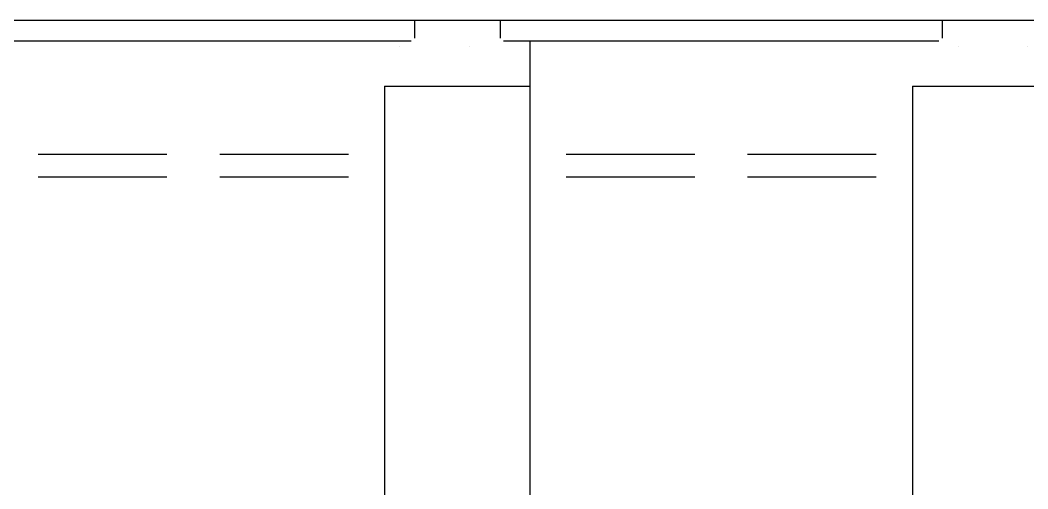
# Model space of a CAD drawing. Extents: x -84241 to 2571207, y -257021 to 1687411.
# Drawn here: x 37441.5 to 37594.2, y -11933.4 to -11862.4 of the extents above; entities that cross this region are included whole.
import ezdxf

# ---------------------------------------------------------------- set-up
doc = ezdxf.new("R2010")
doc.units = 0
doc.header["$LTSCALE"] = 1000
doc.layers.get('0').update_dxf_attribs({"linetype": 'CONTINUOUS'})
doc.layers.add('W-WSUP-EQPM', color=40, linetype='CONTINUOUS')

# ---------------------------------------------------------------- blocks, each defined once
blk = doc.blocks.new('*U359')
at = {"color": 8, "linetype": 'Continuous'}
for p, q in [((1468676.34, 3476965.33), (1469895.34, 3476965.33)), ((1469099.84, 3476965.33), (1469099.84, 3476962.63)), ((1469112.84, 3476965.33), (1469112.84, 3476962.63)), ((1469179.84, 3476965.33), (1469179.84, 3476962.63)), ((1469066.34, 3476962.13), (1469033.34, 3476962.13)), ((1469099.34, 3476962.13), (1469066.34, 3476962.13)), ((1469097.64, 3476961.36), (1469097.64, 3476961.36)), ((1469097.64, 3476961.36), (1469097.64, 3476961.36)), ((1469097.64, 3476961.36), (1469097.64, 3476961.36)), ((1469097.64, 3476961.36), (1469097.64, 3476961.36)), ((1469097.64, 3476961.36), (1469097.64, 3476961.36)), ((1469097.64, 3476961.36), (1469097.64, 3476961.36)), ((1469097.64, 3476961.36), (1469097.64, 3476961.36)), ((1469097.64, 3476961.36), (1469097.64, 3476961.36)), ((1469097.64, 3476961.36), (1469097.64, 3476961.36)), ((1469097.64, 3476961.36), (1469097.64, 3476961.36)), ((1469097.64, 3476961.36), (1469097.64, 3476961.36)), ((1469097.64, 3476961.36), (1469097.64, 3476961.36)), ((1469097.64, 3476961.36), (1469097.64, 3476961.36)), ((1469097.64, 3476961.36), (1469097.64, 3476961.36)), ((1469097.64, 3476961.36), (1469097.64, 3476961.36)), ((1469097.64, 3476961.36), (1469097.64, 3476961.36)), ((1469097.64, 3476961.36), (1469097.64, 3476961.36)), ((1469097.64, 3476961.36), (1469097.64, 3476961.36)), ((1469097.64, 3476961.36), (1469097.64, 3476961.36)), ((1469097.64, 3476961.36), (1469097.64, 3476961.36)), ((1469097.64, 3476961.36), (1469097.64, 3476961.36)), ((1469097.64, 3476961.36), (1469097.64, 3476961.36)), ((1469097.64, 3476961.36), (1469097.64, 3476961.36)), ((1469097.64, 3476961.36), (1469097.64, 3476961.36)), ((1469097.64, 3476961.36), (1469097.64, 3476961.36)), ((1469097.64, 3476961.36), (1469097.64, 3476961.36)), ((1469097.64, 3476961.36), (1469097.64, 3476961.36)), ((1469097.64, 3476961.36), (1469097.64, 3476961.36)), ((1469097.64, 3476961.36), (1469097.64, 3476961.36)), ((1469097.64, 3476961.36), (1469097.64, 3476961.36)), ((1469097.64, 3476961.36), (1469097.64, 3476961.36)), ((1469097.64, 3476961.36), (1469097.64, 3476961.36)), ((1469097.64, 3476961.36), (1469097.64, 3476961.36)), ((1469097.64, 3476961.36), (1469097.64, 3476961.36)), ((1469097.64, 3476961.36), (1469097.64, 3476961.36)), ((1469097.64, 3476961.36), (1469097.64, 3476961.36)), ((1469097.64, 3476961.36), (1469097.64, 3476961.36)), ((1469097.64, 3476961.36), (1469097.64, 3476961.36)), ((1469097.64, 3476961.36), (1469097.64, 3476961.36)), ((1469097.64, 3476961.36), (1469097.64, 3476961.36)), ((1469097.64, 3476961.36), (1469097.64, 3476961.36)), ((1469097.64, 3476961.36), (1469097.64, 3476961.36)), ((1469097.64, 3476961.36), (1469097.64, 3476961.36)), ((1469097.64, 3476961.36), (1469097.64, 3476961.36)), ((1469097.64, 3476961.36), (1469097.64, 3476961.36)), ((1469097.64, 3476961.36), (1469097.64, 3476961.36)), ((1469097.64, 3476961.36), (1469097.64, 3476961.36)), ((1469097.64, 3476961.36), (1469097.64, 3476961.36)), ((1469097.64, 3476961.36), (1469097.64, 3476961.36)), ((1469097.64, 3476961.36), (1469097.64, 3476961.36)), ((1469097.64, 3476961.36), (1469097.64, 3476961.36)), ((1469097.64, 3476961.36), (1469097.64, 3476961.36)), ((1469097.64, 3476961.36), (1469097.64, 3476961.36)), ((1469097.64, 3476961.36), (1469097.64, 3476961.36)), ((1469097.64, 3476961.36), (1469097.64, 3476961.36)), ((1469097.64, 3476961.36), (1469097.64, 3476961.36)), ((1469097.64, 3476961.36), (1469097.64, 3476961.36)), ((1469097.64, 3476961.36), (1469097.64, 3476961.36)), ((1469097.64, 3476961.36), (1469097.64, 3476961.36)), ((1469097.64, 3476961.36), (1469097.64, 3476961.36)), ((1469097.64, 3476961.36), (1469097.64, 3476961.36)), ((1469097.64, 3476961.36), (1469097.64, 3476961.36)), ((1469097.64, 3476961.36), (1469097.64, 3476961.36)), ((1469097.64, 3476961.36), (1469097.64, 3476961.36)), ((1469097.64, 3476961.36), (1469097.64, 3476961.36)), ((1469097.64, 3476961.36), (1469097.64, 3476961.36)), ((1469097.64, 3476961.36), (1469097.64, 3476961.36)), ((1469097.64, 3476961.36), (1469097.64, 3476961.36)), ((1469097.64, 3476961.36), (1469097.64, 3476961.36)), ((1469097.64, 3476961.36), (1469097.64, 3476961.36)), ((1469097.64, 3476961.36), (1469097.64, 3476961.36)), ((1469097.64, 3476961.36), (1469097.64, 3476961.36)), ((1469097.64, 3476961.36), (1469097.64, 3476961.36)), ((1469097.64, 3476961.36), (1469097.64, 3476961.36)), ((1469097.64, 3476961.36), (1469097.64, 3476961.36)), ((1469097.64, 3476961.36), (1469097.64, 3476961.36)), ((1469097.64, 3476961.36), (1469097.64, 3476961.36)), ((1469097.64, 3476961.36), (1469097.64, 3476961.36)), ((1469097.64, 3476961.36), (1469097.64, 3476961.36)), ((1469097.64, 3476961.36), (1469097.64, 3476961.36)), ((1469097.64, 3476961.36), (1469097.64, 3476961.36)), ((1469097.64, 3476961.36), (1469097.64, 3476961.36)), ((1469097.64, 3476961.36), (1469097.64, 3476961.36)), ((1469097.64, 3476961.36), (1469097.64, 3476961.36)), ((1469097.64, 3476961.36), (1469097.64, 3476961.36)), ((1469097.64, 3476961.36), (1469097.64, 3476961.36)), ((1469097.64, 3476961.36), (1469097.64, 3476961.36)), ((1469097.64, 3476961.36), (1469097.64, 3476961.36)), ((1469097.64, 3476961.36), (1469097.64, 3476961.36)), ((1469097.64, 3476961.36), (1469097.64, 3476961.36)), ((1469097.64, 3476961.36), (1469097.64, 3476961.36)), ((1469097.64, 3476961.36), (1469097.64, 3476961.36)), ((1469097.64, 3476961.36), (1469097.64, 3476961.36)), ((1469097.64, 3476961.36), (1469097.64, 3476961.36)), ((1469097.64, 3476961.36), (1469097.64, 3476961.36)), ((1469097.64, 3476961.36), (1469097.64, 3476961.36)), ((1469097.64, 3476961.36), (1469097.64, 3476961.36)), ((1469097.64, 3476961.36), (1469097.64, 3476961.36)), ((1469097.64, 3476961.36), (1469097.64, 3476961.36)), ((1469097.64, 3476961.36), (1469097.64, 3476961.36)), ((1469097.64, 3476961.36), (1469097.64, 3476961.36)), ((1469097.64, 3476961.36), (1469097.64, 3476961.36)), ((1469097.64, 3476961.36), (1469097.64, 3476961.36)), ((1469097.64, 3476961.36), (1469097.64, 3476961.36)), ((1469097.64, 3476961.36), (1469097.64, 3476961.36)), ((1469097.64, 3476961.36), (1469097.64, 3476961.36)), ((1469097.64, 3476961.36), (1469097.64, 3476961.36)), ((1469097.64, 3476961.36), (1469097.64, 3476961.36)), ((1469097.64, 3476961.36), (1469097.64, 3476961.36)), ((1469097.64, 3476961.36), (1469097.64, 3476961.36)), ((1469097.64, 3476961.36), (1469097.64, 3476961.36)), ((1469097.64, 3476961.36), (1469097.64, 3476961.36)), ((1469097.64, 3476961.36), (1469097.64, 3476961.36)), ((1469097.64, 3476961.36), (1469097.64, 3476961.36)), ((1469097.64, 3476961.36), (1469097.64, 3476961.36)), ((1469097.64, 3476961.36), (1469097.64, 3476961.36)), ((1469097.64, 3476961.36), (1469097.64, 3476961.36)), ((1469097.64, 3476961.36), (1469097.64, 3476961.36)), ((1469097.64, 3476961.36), (1469097.64, 3476961.36)), ((1469097.64, 3476961.36), (1469097.64, 3476961.36)), ((1469097.64, 3476961.36), (1469097.64, 3476961.36)), ((1469097.64, 3476961.36), (1469097.64, 3476961.36)), ((1469097.64, 3476961.36), (1469097.64, 3476961.36)), ((1469097.64, 3476961.36), (1469097.64, 3476961.36)), ((1469097.64, 3476961.36), (1469097.64, 3476961.36)), ((1469097.64, 3476961.36), (1469097.64, 3476961.36)), ((1469097.64, 3476961.36), (1469097.64, 3476961.36)), ((1469097.64, 3476961.36), (1469097.64, 3476961.36)), ((1469108.22, 3476961.36), (1469108.22, 3476961.36)), ((1469108.22, 3476961.36), (1469108.22, 3476961.36)), ((1469108.22, 3476961.36), (1469108.22, 3476961.36)), ((1469108.22, 3476961.36), (1469108.22, 3476961.36)), ((1469108.22, 3476961.36), (1469108.22, 3476961.36)), ((1469108.22, 3476961.36), (1469108.22, 3476961.36)), ((1469108.22, 3476961.36), (1469108.22, 3476961.36)), ((1469108.22, 3476961.36), (1469108.22, 3476961.36)), ((1469108.22, 3476961.36), (1469108.22, 3476961.36)), ((1469108.22, 3476961.36), (1469108.22, 3476961.36)), ((1469108.22, 3476961.36), (1469108.22, 3476961.36)), ((1469108.22, 3476961.36), (1469108.22, 3476961.36)), ((1469108.22, 3476961.36), (1469108.22, 3476961.36)), ((1469108.22, 3476961.36), (1469108.22, 3476961.36)), ((1469108.22, 3476961.36), (1469108.22, 3476961.36)), ((1469108.22, 3476961.36), (1469108.22, 3476961.36)), ((1469108.22, 3476961.36), (1469108.22, 3476961.36)), ((1469108.22, 3476961.36), (1469108.22, 3476961.36)), ((1469108.22, 3476961.36), (1469108.22, 3476961.36)), ((1469108.22, 3476961.36), (1469108.22, 3476961.36)), ((1469108.22, 3476961.36), (1469108.22, 3476961.36)), ((1469108.22, 3476961.36), (1469108.22, 3476961.36)), ((1469108.22, 3476961.36), (1469108.22, 3476961.36)), ((1469108.22, 3476961.36), (1469108.22, 3476961.36)), ((1469108.22, 3476961.36), (1469108.22, 3476961.36)), ((1469108.22, 3476961.36), (1469108.22, 3476961.36)), ((1469108.22, 3476961.36), (1469108.22, 3476961.36)), ((1469108.22, 3476961.36), (1469108.22, 3476961.36)), ((1469108.22, 3476961.36), (1469108.22, 3476961.36)), ((1469108.22, 3476961.36), (1469108.22, 3476961.36)), ((1469108.22, 3476961.36), (1469108.22, 3476961.36)), ((1469108.22, 3476961.36), (1469108.22, 3476961.36)), ((1469108.22, 3476961.36), (1469108.22, 3476961.36)), ((1469108.22, 3476961.36), (1469108.22, 3476961.36)), ((1469108.22, 3476961.36), (1469108.22, 3476961.36)), ((1469108.22, 3476961.36), (1469108.22, 3476961.36)), ((1469108.22, 3476961.36), (1469108.22, 3476961.36)), ((1469108.22, 3476961.36), (1469108.22, 3476961.36)), ((1469108.22, 3476961.36), (1469108.22, 3476961.36)), ((1469108.22, 3476961.36), (1469108.22, 3476961.36)), ((1469108.22, 3476961.36), (1469108.22, 3476961.36)), ((1469108.22, 3476961.36), (1469108.22, 3476961.36)), ((1469108.22, 3476961.36), (1469108.22, 3476961.36)), ((1469108.22, 3476961.36), (1469108.22, 3476961.36)), ((1469108.22, 3476961.36), (1469108.22, 3476961.36)), ((1469108.22, 3476961.36), (1469108.22, 3476961.36)), ((1469108.22, 3476961.36), (1469108.22, 3476961.36)), ((1469108.22, 3476961.36), (1469108.22, 3476961.36)), ((1469108.22, 3476961.36), (1469108.22, 3476961.36)), ((1469108.22, 3476961.36), (1469108.22, 3476961.36)), ((1469108.22, 3476961.36), (1469108.22, 3476961.36)), ((1469108.22, 3476961.36), (1469108.22, 3476961.36)), ((1469108.22, 3476961.36), (1469108.22, 3476961.36)), ((1469108.22, 3476961.36), (1469108.22, 3476961.36)), ((1469108.22, 3476961.36), (1469108.22, 3476961.36)), ((1469108.22, 3476961.36), (1469108.22, 3476961.36)), ((1469108.22, 3476961.36), (1469108.22, 3476961.36)), ((1469108.22, 3476961.36), (1469108.22, 3476961.36)), ((1469108.22, 3476961.36), (1469108.22, 3476961.36)), ((1469108.22, 3476961.36), (1469108.22, 3476961.36)), ((1469108.22, 3476961.36), (1469108.22, 3476961.36)), ((1469108.22, 3476961.36), (1469108.22, 3476961.36)), ((1469108.22, 3476961.36), (1469108.22, 3476961.36)), ((1469108.22, 3476961.36), (1469108.22, 3476961.36)), ((1469108.22, 3476961.36), (1469108.22, 3476961.36)), ((1469108.22, 3476961.36), (1469108.22, 3476961.36)), ((1469108.22, 3476961.36), (1469108.22, 3476961.36)), ((1469108.22, 3476961.36), (1469108.22, 3476961.36)), ((1469108.22, 3476961.36), (1469108.22, 3476961.36)), ((1469108.22, 3476961.36), (1469108.22, 3476961.36)), ((1469108.22, 3476961.36), (1469108.22, 3476961.36)), ((1469108.22, 3476961.36), (1469108.22, 3476961.36)), ((1469108.22, 3476961.36), (1469108.22, 3476961.36)), ((1469108.22, 3476961.36), (1469108.22, 3476961.36)), ((1469108.22, 3476961.36), (1469108.22, 3476961.36)), ((1469108.22, 3476961.36), (1469108.22, 3476961.36)), ((1469108.22, 3476961.36), (1469108.22, 3476961.36)), ((1469108.22, 3476961.36), (1469108.22, 3476961.36)), ((1469108.22, 3476961.36), (1469108.22, 3476961.36)), ((1469108.22, 3476961.36), (1469108.22, 3476961.36)), ((1469108.22, 3476961.36), (1469108.22, 3476961.36)), ((1469108.22, 3476961.36), (1469108.22, 3476961.36)), ((1469108.22, 3476961.36), (1469108.22, 3476961.36)), ((1469108.22, 3476961.36), (1469108.22, 3476961.36)), ((1469108.22, 3476961.36), (1469108.22, 3476961.36)), ((1469108.22, 3476961.36), (1469108.22, 3476961.36)), ((1469108.22, 3476961.36), (1469108.22, 3476961.36)), ((1469108.22, 3476961.36), (1469108.22, 3476961.36)), ((1469108.22, 3476961.36), (1469108.22, 3476961.36)), ((1469108.22, 3476961.36), (1469108.22, 3476961.36)), ((1469108.22, 3476961.36), (1469108.22, 3476961.36)), ((1469108.22, 3476961.36), (1469108.22, 3476961.36)), ((1469108.22, 3476961.36), (1469108.22, 3476961.36)), ((1469108.22, 3476961.36), (1469108.22, 3476961.36)), ((1469108.22, 3476961.36), (1469108.22, 3476961.36)), ((1469108.22, 3476961.36), (1469108.22, 3476961.36)), ((1469108.22, 3476961.36), (1469108.22, 3476961.36)), ((1469108.22, 3476961.36), (1469108.22, 3476961.36)), ((1469108.22, 3476961.36), (1469108.22, 3476961.36)), ((1469108.22, 3476961.36), (1469108.22, 3476961.36)), ((1469108.22, 3476961.36), (1469108.22, 3476961.36)), ((1469108.22, 3476961.36), (1469108.22, 3476961.36)), ((1469108.22, 3476961.36), (1469108.22, 3476961.36)), ((1469108.22, 3476961.36), (1469108.22, 3476961.36)), ((1469108.22, 3476961.36), (1469108.22, 3476961.36)), ((1469108.22, 3476961.36), (1469108.22, 3476961.36)), ((1469108.22, 3476961.36), (1469108.22, 3476961.36)), ((1469108.22, 3476961.36), (1469108.22, 3476961.36)), ((1469108.22, 3476961.36), (1469108.22, 3476961.36)), ((1469108.22, 3476961.36), (1469108.22, 3476961.36)), ((1469108.22, 3476961.36), (1469108.22, 3476961.36)), ((1469108.22, 3476961.36), (1469108.22, 3476961.36)), ((1469108.22, 3476961.36), (1469108.22, 3476961.36)), ((1469108.22, 3476961.36), (1469108.22, 3476961.36)), ((1469108.22, 3476961.36), (1469108.22, 3476961.36)), ((1469108.22, 3476961.36), (1469108.22, 3476961.36)), ((1469108.22, 3476961.36), (1469108.22, 3476961.36)), ((1469108.22, 3476961.36), (1469108.22, 3476961.36)), ((1469108.22, 3476961.36), (1469108.22, 3476961.36)), ((1469108.22, 3476961.36), (1469108.22, 3476961.36)), ((1469108.22, 3476961.36), (1469108.22, 3476961.36)), ((1469108.22, 3476961.36), (1469108.22, 3476961.36)), ((1469108.22, 3476961.36), (1469108.22, 3476961.36)), ((1469108.22, 3476961.36), (1469108.22, 3476961.36)), ((1469108.22, 3476961.36), (1469108.22, 3476961.36)), ((1469108.22, 3476961.36), (1469108.22, 3476961.36)), ((1469108.22, 3476961.36), (1469108.22, 3476961.36)), ((1469108.22, 3476961.36), (1469108.22, 3476961.36)), ((1469146.34, 3476962.13), (1469113.34, 3476962.13)), ((1469117.34, 3476962.13), (1469117.34, 3475194.49)), ((1469179.34, 3476962.13), (1469146.34, 3476962.13)), ((1469182.25, 3476961.36), (1469182.25, 3476961.36)), ((1469182.25, 3476961.36), (1469182.25, 3476961.36)), ((1469182.25, 3476961.36), (1469182.25, 3476961.36)), ((1469182.25, 3476961.36), (1469182.25, 3476961.36)), ((1469182.25, 3476961.36), (1469182.25, 3476961.36)), ((1469182.25, 3476961.36), (1469182.25, 3476961.36)), ((1469182.25, 3476961.36), (1469182.25, 3476961.36)), ((1469182.25, 3476961.36), (1469182.25, 3476961.36)), ((1469182.25, 3476961.36), (1469182.25, 3476961.36)), ((1469182.25, 3476961.36), (1469182.25, 3476961.36)), ((1469182.25, 3476961.36), (1469182.25, 3476961.36)), ((1469182.25, 3476961.36), (1469182.25, 3476961.36)), ((1469182.25, 3476961.36), (1469182.25, 3476961.36)), ((1469182.25, 3476961.36), (1469182.25, 3476961.36)), ((1469182.25, 3476961.36), (1469182.25, 3476961.36)), ((1469182.25, 3476961.36), (1469182.25, 3476961.36)), ((1469182.25, 3476961.36), (1469182.25, 3476961.36)), ((1469182.25, 3476961.36), (1469182.25, 3476961.36)), ((1469182.25, 3476961.36), (1469182.25, 3476961.36)), ((1469182.25, 3476961.36), (1469182.25, 3476961.36)), ((1469182.25, 3476961.36), (1469182.25, 3476961.36)), ((1469182.25, 3476961.36), (1469182.25, 3476961.36)), ((1469182.25, 3476961.36), (1469182.25, 3476961.36)), ((1469182.25, 3476961.36), (1469182.25, 3476961.36)), ((1469182.25, 3476961.36), (1469182.25, 3476961.36)), ((1469182.25, 3476961.36), (1469182.25, 3476961.36)), ((1469182.25, 3476961.36), (1469182.25, 3476961.36)), ((1469182.25, 3476961.36), (1469182.25, 3476961.36)), ((1469182.25, 3476961.36), (1469182.25, 3476961.36)), ((1469182.25, 3476961.36), (1469182.25, 3476961.36)), ((1469182.25, 3476961.36), (1469182.25, 3476961.36)), ((1469182.25, 3476961.36), (1469182.25, 3476961.36)), ((1469182.25, 3476961.36), (1469182.25, 3476961.36)), ((1469182.25, 3476961.36), (1469182.25, 3476961.36)), ((1469182.25, 3476961.36), (1469182.25, 3476961.36)), ((1469182.25, 3476961.36), (1469182.25, 3476961.36)), ((1469182.25, 3476961.36), (1469182.25, 3476961.36)), ((1469182.25, 3476961.36), (1469182.25, 3476961.36)), ((1469182.25, 3476961.36), (1469182.25, 3476961.36)), ((1469182.25, 3476961.36), (1469182.25, 3476961.36)), ((1469182.25, 3476961.36), (1469182.25, 3476961.36)), ((1469182.25, 3476961.36), (1469182.25, 3476961.36)), ((1469182.25, 3476961.36), (1469182.25, 3476961.36)), ((1469182.25, 3476961.36), (1469182.25, 3476961.36)), ((1469182.25, 3476961.36), (1469182.25, 3476961.36)), ((1469182.25, 3476961.36), (1469182.25, 3476961.36)), ((1469182.25, 3476961.36), (1469182.25, 3476961.36)), ((1469182.25, 3476961.36), (1469182.25, 3476961.36)), ((1469182.25, 3476961.36), (1469182.25, 3476961.36)), ((1469182.25, 3476961.36), (1469182.25, 3476961.36)), ((1469182.25, 3476961.36), (1469182.25, 3476961.36)), ((1469182.25, 3476961.36), (1469182.25, 3476961.36)), ((1469182.25, 3476961.36), (1469182.25, 3476961.36)), ((1469182.25, 3476961.36), (1469182.25, 3476961.36)), ((1469182.25, 3476961.36), (1469182.25, 3476961.36)), ((1469182.25, 3476961.36), (1469182.25, 3476961.36)), ((1469182.25, 3476961.36), (1469182.25, 3476961.36)), ((1469182.25, 3476961.36), (1469182.25, 3476961.36)), ((1469182.25, 3476961.36), (1469182.25, 3476961.36)), ((1469182.25, 3476961.36), (1469182.25, 3476961.36)), ((1469182.25, 3476961.36), (1469182.25, 3476961.36)), ((1469182.25, 3476961.36), (1469182.25, 3476961.36)), ((1469182.25, 3476961.36), (1469182.25, 3476961.36)), ((1469182.25, 3476961.36), (1469182.25, 3476961.36)), ((1469182.25, 3476961.36), (1469182.25, 3476961.36)), ((1469182.25, 3476961.36), (1469182.25, 3476961.36)), ((1469182.25, 3476961.36), (1469182.25, 3476961.36)), ((1469182.25, 3476961.36), (1469182.25, 3476961.36)), ((1469182.25, 3476961.36), (1469182.25, 3476961.36)), ((1469182.25, 3476961.36), (1469182.25, 3476961.36)), ((1469182.25, 3476961.36), (1469182.25, 3476961.36)), ((1469182.25, 3476961.36), (1469182.25, 3476961.36)), ((1469182.25, 3476961.36), (1469182.25, 3476961.36)), ((1469182.25, 3476961.36), (1469182.25, 3476961.36)), ((1469182.25, 3476961.36), (1469182.25, 3476961.36)), ((1469182.25, 3476961.36), (1469182.25, 3476961.36)), ((1469182.25, 3476961.36), (1469182.25, 3476961.36)), ((1469182.25, 3476961.36), (1469182.25, 3476961.36)), ((1469182.25, 3476961.36), (1469182.25, 3476961.36)), ((1469182.25, 3476961.36), (1469182.25, 3476961.36)), ((1469182.25, 3476961.36), (1469182.25, 3476961.36)), ((1469182.25, 3476961.36), (1469182.25, 3476961.36)), ((1469182.25, 3476961.36), (1469182.25, 3476961.36)), ((1469182.25, 3476961.36), (1469182.25, 3476961.36)), ((1469182.25, 3476961.36), (1469182.25, 3476961.36)), ((1469182.25, 3476961.36), (1469182.25, 3476961.36)), ((1469182.25, 3476961.36), (1469182.25, 3476961.36)), ((1469182.25, 3476961.36), (1469182.25, 3476961.36)), ((1469182.25, 3476961.36), (1469182.25, 3476961.36)), ((1469182.25, 3476961.36), (1469182.25, 3476961.36)), ((1469182.25, 3476961.36), (1469182.25, 3476961.36)), ((1469182.25, 3476961.36), (1469182.25, 3476961.36)), ((1469182.25, 3476961.36), (1469182.25, 3476961.36)), ((1469182.25, 3476961.36), (1469182.25, 3476961.36)), ((1469182.25, 3476961.36), (1469182.25, 3476961.36)), ((1469182.25, 3476961.36), (1469182.25, 3476961.36)), ((1469182.25, 3476961.36), (1469182.25, 3476961.36)), ((1469182.25, 3476961.36), (1469182.25, 3476961.36)), ((1469182.25, 3476961.36), (1469182.25, 3476961.36)), ((1469182.25, 3476961.36), (1469182.25, 3476961.36)), ((1469182.25, 3476961.36), (1469182.25, 3476961.36)), ((1469182.25, 3476961.36), (1469182.25, 3476961.36)), ((1469182.25, 3476961.36), (1469182.25, 3476961.36)), ((1469182.25, 3476961.36), (1469182.25, 3476961.36)), ((1469182.25, 3476961.36), (1469182.25, 3476961.36)), ((1469182.25, 3476961.36), (1469182.25, 3476961.36)), ((1469182.25, 3476961.36), (1469182.25, 3476961.36)), ((1469182.25, 3476961.36), (1469182.25, 3476961.36)), ((1469182.25, 3476961.36), (1469182.25, 3476961.36)), ((1469182.25, 3476961.36), (1469182.25, 3476961.36)), ((1469182.25, 3476961.36), (1469182.25, 3476961.36)), ((1469182.25, 3476961.36), (1469182.25, 3476961.36)), ((1469182.25, 3476961.36), (1469182.25, 3476961.36)), ((1469182.25, 3476961.36), (1469182.25, 3476961.36)), ((1469182.25, 3476961.36), (1469182.25, 3476961.36)), ((1469182.25, 3476961.36), (1469182.25, 3476961.36)), ((1469182.25, 3476961.36), (1469182.25, 3476961.36)), ((1469182.25, 3476961.36), (1469182.25, 3476961.36)), ((1469182.25, 3476961.36), (1469182.25, 3476961.36)), ((1469182.25, 3476961.36), (1469182.25, 3476961.36)), ((1469182.25, 3476961.36), (1469182.25, 3476961.36)), ((1469182.25, 3476961.36), (1469182.25, 3476961.36)), ((1469182.25, 3476961.36), (1469182.25, 3476961.36)), ((1469182.25, 3476961.36), (1469182.25, 3476961.36)), ((1469182.25, 3476961.36), (1469182.25, 3476961.36)), ((1469182.25, 3476961.36), (1469182.25, 3476961.36)), ((1469182.25, 3476961.36), (1469182.25, 3476961.36)), ((1469182.25, 3476961.36), (1469182.25, 3476961.36)), ((1469192.83, 3476961.36), (1469192.83, 3476961.36)), ((1469192.83, 3476961.36), (1469192.83, 3476961.36)), ((1469192.83, 3476961.36), (1469192.83, 3476961.36)), ((1469192.83, 3476961.36), (1469192.83, 3476961.36)), ((1469192.83, 3476961.36), (1469192.83, 3476961.36)), ((1469192.83, 3476961.36), (1469192.83, 3476961.36)), ((1469192.83, 3476961.36), (1469192.83, 3476961.36)), ((1469192.83, 3476961.36), (1469192.83, 3476961.36)), ((1469192.83, 3476961.36), (1469192.83, 3476961.36)), ((1469192.83, 3476961.36), (1469192.83, 3476961.36)), ((1469192.83, 3476961.36), (1469192.83, 3476961.36)), ((1469192.83, 3476961.36), (1469192.83, 3476961.36)), ((1469192.83, 3476961.36), (1469192.83, 3476961.36)), ((1469192.83, 3476961.36), (1469192.83, 3476961.36)), ((1469192.83, 3476961.36), (1469192.83, 3476961.36)), ((1469192.83, 3476961.36), (1469192.83, 3476961.36)), ((1469192.83, 3476961.36), (1469192.83, 3476961.36)), ((1469192.83, 3476961.36), (1469192.83, 3476961.36)), ((1469192.83, 3476961.36), (1469192.83, 3476961.36)), ((1469192.83, 3476961.36), (1469192.83, 3476961.36)), ((1469192.83, 3476961.36), (1469192.83, 3476961.36)), ((1469192.83, 3476961.36), (1469192.83, 3476961.36)), ((1469192.83, 3476961.36), (1469192.83, 3476961.36)), ((1469192.83, 3476961.36), (1469192.83, 3476961.36)), ((1469192.83, 3476961.36), (1469192.83, 3476961.36)), ((1469192.83, 3476961.36), (1469192.83, 3476961.36)), ((1469192.83, 3476961.36), (1469192.83, 3476961.36)), ((1469192.83, 3476961.36), (1469192.83, 3476961.36)), ((1469192.83, 3476961.36), (1469192.83, 3476961.36)), ((1469192.83, 3476961.36), (1469192.83, 3476961.36)), ((1469192.83, 3476961.36), (1469192.83, 3476961.36)), ((1469192.83, 3476961.36), (1469192.83, 3476961.36)), ((1469192.83, 3476961.36), (1469192.83, 3476961.36)), ((1469192.83, 3476961.36), (1469192.83, 3476961.36)), ((1469192.83, 3476961.36), (1469192.83, 3476961.36)), ((1469192.83, 3476961.36), (1469192.83, 3476961.36)), ((1469192.83, 3476961.36), (1469192.83, 3476961.36)), ((1469192.83, 3476961.36), (1469192.83, 3476961.36)), ((1469192.83, 3476961.36), (1469192.83, 3476961.36)), ((1469192.83, 3476961.36), (1469192.83, 3476961.36)), ((1469192.83, 3476961.36), (1469192.83, 3476961.36)), ((1469192.83, 3476961.36), (1469192.83, 3476961.36)), ((1469192.83, 3476961.36), (1469192.83, 3476961.36)), ((1469192.83, 3476961.36), (1469192.83, 3476961.36)), ((1469192.83, 3476961.36), (1469192.83, 3476961.36)), ((1469192.83, 3476961.36), (1469192.83, 3476961.36)), ((1469192.83, 3476961.36), (1469192.83, 3476961.36)), ((1469192.83, 3476961.36), (1469192.83, 3476961.36)), ((1469192.83, 3476961.36), (1469192.83, 3476961.36)), ((1469192.83, 3476961.36), (1469192.83, 3476961.36)), ((1469192.83, 3476961.36), (1469192.83, 3476961.36)), ((1469192.83, 3476961.36), (1469192.83, 3476961.36)), ((1469192.83, 3476961.36), (1469192.83, 3476961.36)), ((1469192.83, 3476961.36), (1469192.83, 3476961.36)), ((1469192.83, 3476961.36), (1469192.83, 3476961.36)), ((1469192.83, 3476961.36), (1469192.83, 3476961.36)), ((1469192.83, 3476961.36), (1469192.83, 3476961.36)), ((1469192.83, 3476961.36), (1469192.83, 3476961.36)), ((1469192.83, 3476961.36), (1469192.83, 3476961.36)), ((1469192.83, 3476961.36), (1469192.83, 3476961.36)), ((1469192.83, 3476961.36), (1469192.83, 3476961.36)), ((1469192.83, 3476961.36), (1469192.83, 3476961.36)), ((1469192.83, 3476961.36), (1469192.83, 3476961.36)), ((1469192.83, 3476961.36), (1469192.83, 3476961.36)), ((1469192.83, 3476961.36), (1469192.83, 3476961.36)), ((1469192.83, 3476961.36), (1469192.83, 3476961.36)), ((1469192.83, 3476961.36), (1469192.83, 3476961.36)), ((1469192.83, 3476961.36), (1469192.83, 3476961.36)), ((1469192.83, 3476961.36), (1469192.83, 3476961.36)), ((1469192.83, 3476961.36), (1469192.83, 3476961.36)), ((1469192.83, 3476961.36), (1469192.83, 3476961.36)), ((1469192.83, 3476961.36), (1469192.83, 3476961.36)), ((1469192.83, 3476961.36), (1469192.83, 3476961.36)), ((1469192.83, 3476961.36), (1469192.83, 3476961.36)), ((1469192.83, 3476961.36), (1469192.83, 3476961.36)), ((1469192.83, 3476961.36), (1469192.83, 3476961.36)), ((1469192.83, 3476961.36), (1469192.83, 3476961.36)), ((1469192.83, 3476961.36), (1469192.83, 3476961.36)), ((1469192.83, 3476961.36), (1469192.83, 3476961.36)), ((1469192.83, 3476961.36), (1469192.83, 3476961.36)), ((1469192.83, 3476961.36), (1469192.83, 3476961.36)), ((1469192.83, 3476961.36), (1469192.83, 3476961.36)), ((1469192.83, 3476961.36), (1469192.83, 3476961.36)), ((1469192.83, 3476961.36), (1469192.83, 3476961.36)), ((1469192.83, 3476961.36), (1469192.83, 3476961.36)), ((1469192.83, 3476961.36), (1469192.83, 3476961.36)), ((1469192.83, 3476961.36), (1469192.83, 3476961.36)), ((1469192.83, 3476961.36), (1469192.83, 3476961.36)), ((1469192.83, 3476961.36), (1469192.83, 3476961.36)), ((1469192.83, 3476961.36), (1469192.83, 3476961.36)), ((1469192.83, 3476961.36), (1469192.83, 3476961.36)), ((1469192.83, 3476961.36), (1469192.83, 3476961.36)), ((1469192.83, 3476961.36), (1469192.83, 3476961.36)), ((1469192.83, 3476961.36), (1469192.83, 3476961.36)), ((1469192.83, 3476961.36), (1469192.83, 3476961.36)), ((1469192.83, 3476961.36), (1469192.83, 3476961.36)), ((1469192.83, 3476961.36), (1469192.83, 3476961.36)), ((1469192.83, 3476961.36), (1469192.83, 3476961.36)), ((1469192.83, 3476961.36), (1469192.83, 3476961.36)), ((1469192.83, 3476961.36), (1469192.83, 3476961.36)), ((1469192.83, 3476961.36), (1469192.83, 3476961.36)), ((1469192.83, 3476961.36), (1469192.83, 3476961.36)), ((1469192.83, 3476961.36), (1469192.83, 3476961.36)), ((1469192.83, 3476961.36), (1469192.83, 3476961.36)), ((1469192.83, 3476961.36), (1469192.83, 3476961.36)), ((1469192.83, 3476961.36), (1469192.83, 3476961.36)), ((1469192.83, 3476961.36), (1469192.83, 3476961.36)), ((1469192.83, 3476961.36), (1469192.83, 3476961.36)), ((1469192.83, 3476961.36), (1469192.83, 3476961.36)), ((1469192.83, 3476961.36), (1469192.83, 3476961.36)), ((1469192.83, 3476961.36), (1469192.83, 3476961.36)), ((1469192.83, 3476961.36), (1469192.83, 3476961.36)), ((1469192.83, 3476961.36), (1469192.83, 3476961.36)), ((1469192.83, 3476961.36), (1469192.83, 3476961.36)), ((1469192.83, 3476961.36), (1469192.83, 3476961.36)), ((1469192.83, 3476961.36), (1469192.83, 3476961.36)), ((1469192.83, 3476961.36), (1469192.83, 3476961.36)), ((1469192.83, 3476961.36), (1469192.83, 3476961.36)), ((1469192.83, 3476961.36), (1469192.83, 3476961.36)), ((1469192.83, 3476961.36), (1469192.83, 3476961.36)), ((1469192.83, 3476961.36), (1469192.83, 3476961.36)), ((1469192.83, 3476961.36), (1469192.83, 3476961.36)), ((1469192.83, 3476961.36), (1469192.83, 3476961.36)), ((1469192.83, 3476961.36), (1469192.83, 3476961.36)), ((1469192.83, 3476961.36), (1469192.83, 3476961.36)), ((1469192.83, 3476961.36), (1469192.83, 3476961.36)), ((1469192.83, 3476961.36), (1469192.83, 3476961.36)), ((1469192.83, 3476961.36), (1469192.83, 3476961.36)), ((1469095.34, 3476955.33), (1469117.34, 3476955.33)), ((1469095.34, 3476955.33), (1469095.34, 3475194.49)), ((1469175.34, 3476955.33), (1469197.34, 3476955.33)), ((1469175.34, 3476955.33), (1469175.34, 3475194.49)), ((1469062.34, 3476945), (1469042.84, 3476945)), ((1469089.84, 3476945), (1469070.34, 3476945)), ((1469142.34, 3476945), (1469122.84, 3476945)), ((1469169.84, 3476945), (1469150.34, 3476945)), ((1469062.34, 3476941.56), (1469042.84, 3476941.56)), ((1469089.84, 3476941.56), (1469070.34, 3476941.56)), ((1469142.34, 3476941.56), (1469122.84, 3476941.56)), ((1469169.84, 3476941.56), (1469150.34, 3476941.56))]:
    blk.add_line(p, q, dxfattribs=at)
blk = doc.blocks.new('*U360')
blk.add_blockref('*U359', (-1469346.34, -3477072.33))

msp = doc.modelspace()

# ---------------------------------------------------------------- block references
at = {"layer": 'W-WSUP-EQPM'}
msp.add_blockref('*U360', (37747.7006, -11755.4364), dxfattribs=at)

doc.saveas('drawing.dxf')
